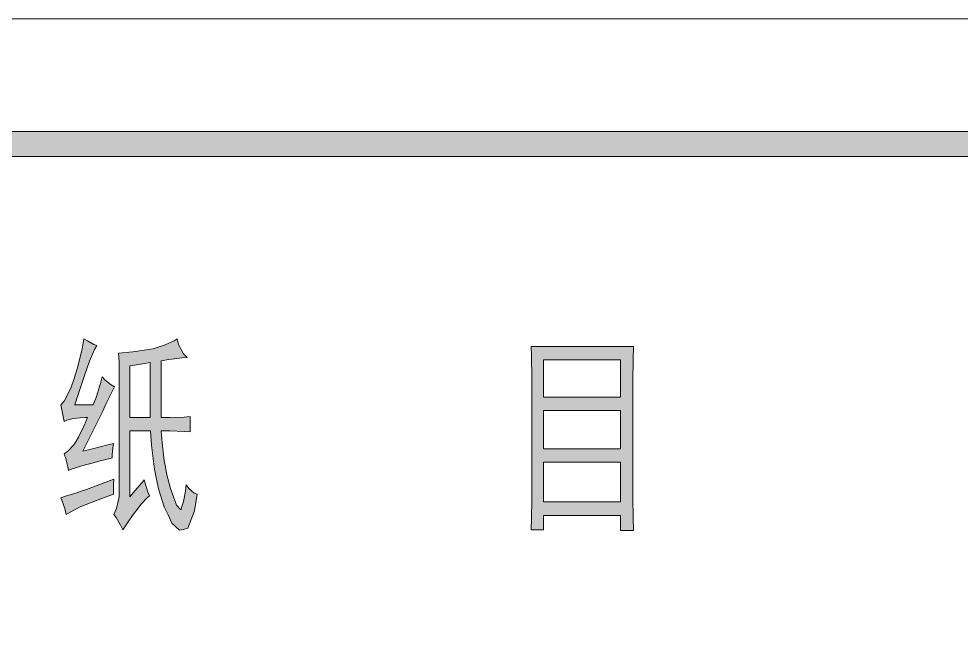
# Model space of a CAD drawing. Header units: millimetres. Extents: x 0 to 207, y 0 to 293.
# Drawn here: x 102.65 to 139.72, y 267.7 to 292.64 of the extents above; entities that cross this region are included whole.
import ezdxf

# ---------------------------------------------------------------- set-up
doc = ezdxf.new("R2010")
doc.units = ezdxf.units.MM

msp = doc.modelspace()

# ---------------------------------------------------------------- hatches: boundary and pattern name
h = msp.add_hatch(color=0)
h.dxf.hatch_style = 2
h.paths.add_polyline_path([(202.483861, 288.208861), (201.499611, 287.224611), (25.124833, 287.224611), (24.140583, 288.208861)])
h = msp.add_hatch(color=0)
h.dxf.hatch_style = 2
h.paths.add_polyline_path([(105.720444, 279.795111), (105.625194, 279.646944), (105.427639, 279.188333), (105.325333, 278.881417), (105.2195, 278.5745), (104.986667, 277.868944), (104.859667, 277.470306), (105.579333, 277.470306), (105.69575, 277.752528), (105.868611, 278.299333), (105.928583, 278.567444), (106.034417, 278.451028), (106.277833, 278.249944), (106.415417, 278.168806), (106.323694, 277.985361), (106.090861, 277.512639), (105.953278, 277.219833), (105.812167, 276.930556), (105.417056, 276.140333), (105.163056, 275.642917), (105.544056, 275.741694), (106.150833, 275.893389), (106.369556, 275.942778), (106.348389, 275.776972), (106.323694, 275.49475), (106.323694, 275.378333), (106.242556, 275.360694), (105.847444, 275.261917), (105.533472, 275.17725), (105.2195, 275.096111), (104.753833, 274.947944), (104.602139, 274.880917), (104.580972, 275.029083), (104.499833, 275.360694), (104.439861, 275.544139), (104.580972, 275.642917), (104.813806, 275.893389), (104.905528, 276.041556), (104.99725, 276.19325), (105.2195, 276.655389), (105.3465, 276.972889), (105.275944, 276.972889), (105.067806, 276.95525), (104.930222, 276.937611), (104.789111, 276.9235), (104.545694, 276.856472), (104.439861, 276.807083), (104.302278, 277.470306), (104.439861, 277.604361), (104.700917, 278.119417), (104.824389, 278.500417), (104.947861, 278.881417), (105.138361, 279.661056), (105.208917, 280.059694), (105.3465, 279.978556), (105.604028, 279.8445)])
h = msp.add_hatch(color=0)
h.paths.add_polyline_path([(107.787722, 273.882556), (107.696, 273.815528), (107.452583, 273.550944), (107.300889, 273.353389), (107.149194, 273.152306), (106.8705, 272.753667), (106.7435, 272.556111), (106.64825, 272.739556), (106.475389, 273.035889), (106.39425, 273.152306), (106.496556, 273.385139), (106.602389, 273.850806), (106.602389, 274.083639), (106.602389, 278.168806), (106.602389, 278.482778), (106.591806, 279.146), (106.577694, 279.49525), (107.138611, 279.544639), (107.932361, 279.671639), (108.17225, 279.745722), (108.408611, 279.819806), (108.764917, 279.978556), (108.881333, 280.059694), (108.937778, 279.8445), (109.135333, 279.477611), (109.276444, 279.329444), (109.068306, 279.311806), (108.556778, 279.248306), (108.253389, 279.195389), (108.253389, 276.972889), (108.588528, 276.972889), (109.160028, 276.987), (109.392861, 277.004639), (109.392861, 276.408444), (109.160028, 276.422556), (108.588528, 276.440194), (108.253389, 276.440194), (108.288667, 275.974528), (108.369806, 275.261917), (108.415667, 275.011444), (108.461528, 274.7645), (108.623806, 274.182417), (108.740222, 273.850806), (108.856639, 273.519194), (109.025972, 273.342806), (109.078889, 273.501556), (109.131806, 273.660306), (109.205889, 274.066), (109.230583, 274.316472), (109.332889, 274.182417), (109.555139, 273.998972), (109.671556, 273.949583), (109.565722, 273.304), (109.297611, 272.612556), (109.135333, 272.570222), (108.973056, 272.531417), (108.666139, 272.813639), (108.5215, 273.134667), (108.373333, 273.459222), (108.147556, 274.164778), (108.066417, 274.549306), (107.985278, 274.930306), (107.868861, 275.87575), (107.833583, 276.440194), (107.022194, 276.440194), (107.022194, 273.850806), (107.21975, 274.083639), (107.498444, 274.41525), (107.579583, 274.514028), (107.614861, 274.379972), (107.717167, 274.066)])
h.paths.add_polyline_path([(107.022194, 276.972889), (107.812417, 276.972889), (107.812417, 279.131889), (107.519611, 279.078972), (107.1245, 279.015472), (107.022194, 278.997833)])
h = msp.add_hatch(color=0)
h.paths.add_polyline_path([(126.827139, 279.759833), (126.816556, 279.280056), (126.802444, 278.366361), (126.802444, 277.935972), (126.802444, 274.048361), (126.802444, 273.801417), (126.816556, 273.035889), (126.827139, 272.520833), (126.315611, 272.520833), (126.315611, 273.120556), (123.292306, 273.120556), (123.292306, 272.556111), (122.805472, 272.556111), (122.816056, 273.004139), (122.826639, 273.71675), (122.826639, 273.984861), (122.826639, 277.935972), (122.826639, 278.482778), (122.816056, 279.396472), (122.805472, 279.759833)])
h.paths.add_polyline_path([(126.315611, 273.649722), (126.315611, 275.212528), (123.292306, 275.212528), (123.292306, 273.649722)])
h.paths.add_polyline_path([(126.315611, 275.741694), (126.315611, 277.237472), (123.292306, 277.237472), (123.292306, 275.741694)])
h.paths.add_polyline_path([(126.315611, 277.770167), (126.315611, 279.230667), (123.292306, 279.230667), (123.292306, 277.770167)])
h = msp.add_hatch(color=0)
h.dxf.hatch_style = 2
h.paths.add_polyline_path([(104.302278, 273.815528), (104.485722, 273.868444), (104.887889, 273.991917), (105.103083, 274.066), (105.318278, 274.140083), (105.963861, 274.379972), (106.39425, 274.549306), (106.380139, 274.348222), (106.369556, 274.048361), (106.369556, 273.949583), (105.776889, 273.734389), (105.06075, 273.452167), (104.940806, 273.385139), (104.817333, 273.318111), (104.602139, 273.201694), (104.510417, 273.152306), (104.453972, 273.385139), (104.348139, 273.71675)])

# ---------------------------------------------------------------- linework, layer by layer
at = {"color": 0, "lineweight": 0}
for points in [[(0, 0), (206.918278, 0), (206.918278, 292.643278), (0, 292.643278)], [(202.483861, 288.208861), (201.499611, 287.224611), (25.124833, 287.224611), (24.140583, 288.208861)], [(105.720444, 279.795111), (105.625194, 279.646944), (105.427639, 279.188333), (105.325333, 278.881417), (105.2195, 278.5745), (104.986667, 277.868944), (104.859667, 277.470306), (105.579333, 277.470306), (105.69575, 277.752528), (105.868611, 278.299333), (105.928583, 278.567444), (106.034417, 278.451028), (106.277833, 278.249944), (106.415417, 278.168806), (106.323694, 277.985361), (106.090861, 277.512639), (105.953278, 277.219833), (105.812167, 276.930556), (105.417056, 276.140333), (105.163056, 275.642917), (105.544056, 275.741694), (106.150833, 275.893389), (106.369556, 275.942778), (106.348389, 275.776972), (106.323694, 275.49475), (106.323694, 275.378333), (106.242556, 275.360694), (105.847444, 275.261917), (105.533472, 275.17725), (105.2195, 275.096111), (104.753833, 274.947944), (104.602139, 274.880917), (104.580972, 275.029083), (104.499833, 275.360694), (104.439861, 275.544139), (104.580972, 275.642917), (104.813806, 275.893389), (104.905528, 276.041556), (104.99725, 276.19325), (105.2195, 276.655389), (105.3465, 276.972889), (105.275944, 276.972889), (105.067806, 276.95525), (104.930222, 276.937611), (104.789111, 276.9235), (104.545694, 276.856472), (104.439861, 276.807083), (104.302278, 277.470306), (104.439861, 277.604361), (104.700917, 278.119417), (104.824389, 278.500417), (104.947861, 278.881417), (105.138361, 279.661056), (105.208917, 280.059694), (105.3465, 279.978556), (105.604028, 279.8445)], [(107.787722, 273.882556), (107.696, 273.815528), (107.452583, 273.550944), (107.300889, 273.353389), (107.149194, 273.152306), (106.8705, 272.753667), (106.7435, 272.556111), (106.64825, 272.739556), (106.475389, 273.035889), (106.39425, 273.152306), (106.496556, 273.385139), (106.602389, 273.850806), (106.602389, 274.083639), (106.602389, 278.168806), (106.602389, 278.482778), (106.591806, 279.146), (106.577694, 279.49525), (107.138611, 279.544639), (107.932361, 279.671639), (108.17225, 279.745722), (108.408611, 279.819806), (108.764917, 279.978556), (108.881333, 280.059694), (108.937778, 279.8445), (109.135333, 279.477611), (109.276444, 279.329444), (109.068306, 279.311806), (108.556778, 279.248306), (108.253389, 279.195389), (108.253389, 276.972889), (108.588528, 276.972889), (109.160028, 276.987), (109.392861, 277.004639), (109.392861, 276.408444), (109.160028, 276.422556), (108.588528, 276.440194), (108.253389, 276.440194), (108.288667, 275.974528), (108.369806, 275.261917), (108.415667, 275.011444), (108.461528, 274.7645), (108.623806, 274.182417), (108.740222, 273.850806), (108.856639, 273.519194), (109.025972, 273.342806), (109.078889, 273.501556), (109.131806, 273.660306), (109.205889, 274.066), (109.230583, 274.316472), (109.332889, 274.182417), (109.555139, 273.998972), (109.671556, 273.949583), (109.565722, 273.304), (109.297611, 272.612556), (109.135333, 272.570222), (108.973056, 272.531417), (108.666139, 272.813639), (108.5215, 273.134667), (108.373333, 273.459222), (108.147556, 274.164778), (108.066417, 274.549306), (107.985278, 274.930306), (107.868861, 275.87575), (107.833583, 276.440194), (107.022194, 276.440194), (107.022194, 273.850806), (107.21975, 274.083639), (107.498444, 274.41525), (107.579583, 274.514028), (107.614861, 274.379972), (107.717167, 274.066)], [(126.827139, 279.759833), (126.816556, 279.280056), (126.802444, 278.366361), (126.802444, 277.935972), (126.802444, 274.048361), (126.802444, 273.801417), (126.816556, 273.035889), (126.827139, 272.520833), (126.315611, 272.520833), (126.315611, 273.120556), (123.292306, 273.120556), (123.292306, 272.556111), (122.805472, 272.556111), (122.816056, 273.004139), (122.826639, 273.71675), (122.826639, 273.984861), (122.826639, 277.935972), (122.826639, 278.482778), (122.816056, 279.396472), (122.805472, 279.759833)], [(126.315611, 277.770167), (126.315611, 279.230667), (123.292306, 279.230667), (123.292306, 277.770167)], [(107.022194, 276.972889), (107.812417, 276.972889), (107.812417, 279.131889), (107.519611, 279.078972), (107.1245, 279.015472), (107.022194, 278.997833)], [(126.315611, 275.741694), (126.315611, 277.237472), (123.292306, 277.237472), (123.292306, 275.741694)], [(126.315611, 273.649722), (126.315611, 275.212528), (123.292306, 275.212528), (123.292306, 273.649722)], [(104.302278, 273.815528), (104.485722, 273.868444), (104.887889, 273.991917), (105.103083, 274.066), (105.318278, 274.140083), (105.963861, 274.379972), (106.39425, 274.549306), (106.380139, 274.348222), (106.369556, 274.048361), (106.369556, 273.949583), (105.776889, 273.734389), (105.06075, 273.452167), (104.940806, 273.385139), (104.817333, 273.318111), (104.602139, 273.201694), (104.510417, 273.152306), (104.453972, 273.385139), (104.348139, 273.71675)]]:
    msp.add_lwpolyline(points, close=True, dxfattribs=at)

doc.saveas('drawing.dxf')
